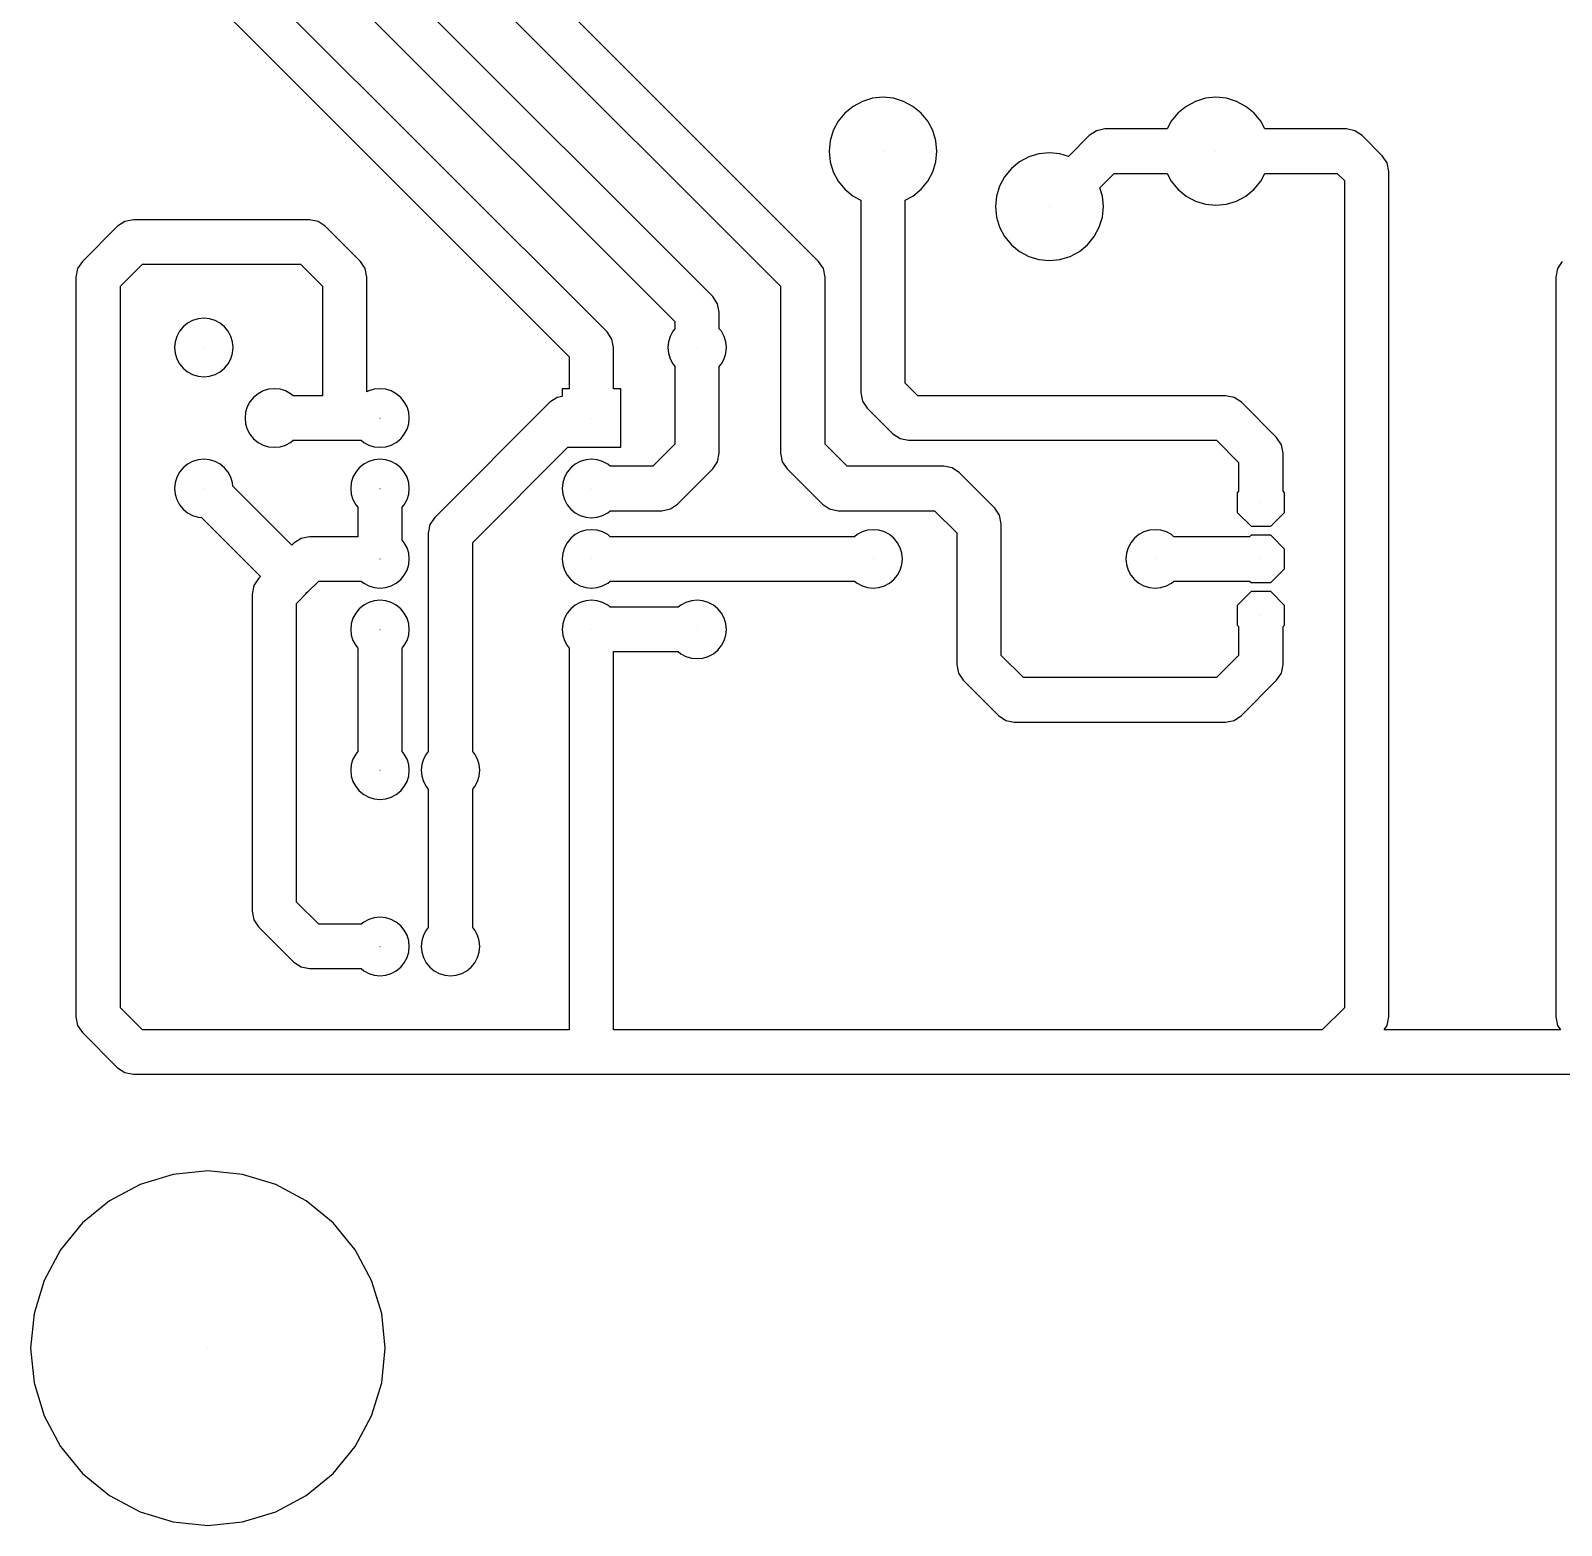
# Model space of a CAD drawing. Extents: x -126 to 94, y 3 to 111.
# Drawn here: x -126.1 to -71, y 3.1 to 57 of the extents above; entities that cross this region are included whole.
import ezdxf

# ---------------------------------------------------------------- set-up
doc = ezdxf.new("R2010")
doc.units = 0
doc.header["$LTSCALE"] = 0.000394
doc.header["$PDMODE"] = 35
doc.header["$PDSIZE"] = 0.000315
doc.layers.add('PLAN_1', color=7, linetype='CONTINUOUS')

msp = doc.modelspace()

# ---------------------------------------------------------------- linework, layer by layer
at = {"layer": 'PLAN_1', "color": 7}
for p, q in [((-105.354553, 46.164047), (-122.900116, 63.709599)), ((-124.266479, 62.812103), (-106.720917, 45.266548)), ((-101.544556, 47.434044), (-116.550125, 62.439606)), ((-117.916489, 61.542107), (-102.910919, 46.536545)), ((-97.734558, 48.704041), (-108.930115, 59.899605)), ((-110.296478, 59.002106), (-99.100922, 47.806541)), ((-96.4897, 54.292934), (-96.784195, 54.05125)), ((-96.153717, 54.472523), (-96.4897, 54.292934)), ((-95.789139, 54.583115), (-96.153717, 54.472523)), ((-95.410004, 54.620457), (-95.789139, 54.583115)), ((-95.030869, 54.583115), (-95.410004, 54.620457)), ((-94.66629, 54.472523), (-95.030869, 54.583115)), ((-94.330307, 54.292934), (-94.66629, 54.472523)), ((-94.035812, 54.05125), (-94.330307, 54.292934)), ((-84.488205, 54.292934), (-84.7827, 54.05125)), ((-84.152222, 54.472523), (-84.488205, 54.292934)), ((-83.787643, 54.583115), (-84.152222, 54.472523)), ((-83.408508, 54.620457), (-83.787643, 54.583115)), ((-83.029373, 54.583115), (-83.408508, 54.620457)), ((-82.664795, 54.472523), (-83.029373, 54.583115)), ((-82.328812, 54.292934), (-82.664795, 54.472523)), ((-82.034317, 54.05125), (-82.328812, 54.292934)), ((-97.025879, 53.756752), (-97.205475, 53.420765)), ((-96.784195, 54.05125), (-97.025879, 53.756752)), ((-93.794128, 53.756752), (-94.035812, 54.05125)), ((-93.614532, 53.420765), (-93.794128, 53.756752)), ((-85.024384, 53.756752), (-85.173676, 53.477455)), ((-84.7827, 54.05125), (-85.024384, 53.756752)), ((-81.792633, 53.756752), (-82.034317, 54.05125)), ((-81.643341, 53.477455), (-81.792633, 53.756752)), ((-97.316055, 53.056198), (-97.353394, 52.677059)), ((-97.205475, 53.420765), (-97.316055, 53.056198)), ((-93.503952, 53.056198), (-93.614532, 53.420765)), ((-93.466614, 52.677059), (-93.503952, 53.056198)), ((-87.974609, 53.243385), (-88.727112, 52.491833)), ((-87.843369, 53.330959), (-87.974609, 53.243385)), ((-87.714828, 53.416725), (-87.843369, 53.330959)), ((-87.561432, 53.447136), (-87.714828, 53.416725)), ((-87.408997, 53.477455), (-87.561432, 53.447136)), ((-85.173676, 53.477455), (-87.408997, 53.477455)), ((-78.709503, 53.477455), (-81.643341, 53.477455)), ((-78.403198, 53.416531), (-78.709503, 53.477455)), ((-78.143539, 53.243023), (-78.403198, 53.416531)), ((-77.414566, 52.514042), (-78.143539, 53.243023)), ((-97.353394, 52.677059), (-97.316055, 52.29792)), ((-93.503952, 52.29792), (-93.466614, 52.677059)), ((-90.154236, 52.473537), (-90.490219, 52.293949)), ((-89.789658, 52.584129), (-90.154236, 52.473537)), ((-89.410522, 52.621471), (-89.789658, 52.584129)), ((-89.031387, 52.584129), (-89.410522, 52.621471)), ((-88.727112, 52.491833), (-89.031387, 52.584129)), ((-77.241058, 52.254372), (-77.414566, 52.514042)), ((-97.316055, 52.29792), (-97.205475, 51.933353)), ((-97.205475, 51.933353), (-97.025879, 51.597366)), ((-93.794128, 51.597366), (-93.614532, 51.933353)), ((-93.614532, 51.933353), (-93.503952, 52.29792)), ((-90.784714, 52.052265), (-91.026398, 51.757767)), ((-90.490219, 52.293949), (-90.784714, 52.052265)), ((-87.596024, 51.359047), (-87.077744, 51.876663)), ((-87.077744, 51.876663), (-85.173676, 51.876663)), ((-85.173676, 51.876663), (-85.024384, 51.597366)), ((-81.792633, 51.597366), (-81.643341, 51.876663)), ((-81.643341, 51.876663), (-79.041031, 51.876663)), ((-79.041031, 51.876663), (-78.78093, 51.616554)), ((-77.18013, 51.948078), (-77.241058, 52.254372)), ((-77.18013, 21.468079), (-77.18013, 51.948078)), ((-97.025879, 51.597366), (-96.784195, 51.302868)), ((-94.035812, 51.302868), (-93.794128, 51.597366)), ((-91.205994, 51.42178), (-91.316574, 51.057213)), ((-91.026398, 51.757767), (-91.205994, 51.42178)), ((-87.504471, 51.057213), (-87.596024, 51.359047)), ((-85.024384, 51.597366), (-84.7827, 51.302868)), ((-82.034317, 51.302868), (-81.792633, 51.597366)), ((-78.78093, 51.616554), (-78.78093, 21.799603)), ((-96.784195, 51.302868), (-96.4897, 51.061184)), ((-96.4897, 51.061184), (-96.210403, 50.911896)), ((-96.210403, 50.911896), (-96.210403, 43.977558)), ((-94.609604, 50.911896), (-94.330307, 51.061184)), ((-94.609604, 44.309093), (-94.609604, 50.911896)), ((-94.330307, 51.061184), (-94.035812, 51.302868)), ((-91.316574, 51.057213), (-91.353912, 50.678074)), ((-87.467133, 50.678074), (-87.504471, 51.057213)), ((-84.7827, 51.302868), (-84.488205, 51.061184)), ((-84.488205, 51.061184), (-84.152222, 50.881596)), ((-84.152222, 50.881596), (-83.787643, 50.771004)), ((-83.787643, 50.771004), (-83.408508, 50.733662)), ((-83.408508, 50.733662), (-83.029373, 50.771004)), ((-83.029373, 50.771004), (-82.664795, 50.881596)), ((-82.664795, 50.881596), (-82.328812, 51.061184)), ((-82.328812, 51.061184), (-82.034317, 51.302868)), ((-91.353912, 50.678074), (-91.316574, 50.298935)), ((-91.316574, 50.298935), (-91.205994, 49.934368)), ((-87.615051, 49.934368), (-87.504471, 50.298935)), ((-87.504471, 50.298935), (-87.467133, 50.678074)), ((-122.996475, 49.974045), (-124.266479, 48.704041)), ((-122.736816, 50.147549), (-122.996475, 49.974045)), ((-122.430511, 50.208473), (-122.736816, 50.147549)), ((-116.080505, 50.208473), (-122.430511, 50.208473)), ((-115.7742, 50.147545), (-116.080505, 50.208473)), ((-115.514542, 49.974041), (-115.7742, 50.147545)), ((-114.244553, 48.704041), (-115.514542, 49.974041)), ((-91.205994, 49.934368), (-91.026398, 49.598381)), ((-87.794647, 49.598381), (-87.615051, 49.934368)), ((-91.026398, 49.598381), (-90.784714, 49.303883)), ((-90.784714, 49.303883), (-90.490219, 49.062199)), ((-88.330826, 49.062199), (-88.036331, 49.303883)), ((-88.036331, 49.303883), (-87.794647, 49.598381)), ((-124.266479, 48.704041), (-124.439987, 48.44437)), ((-122.900116, 47.806541), (-122.098969, 48.607681)), ((-122.098969, 48.607681), (-116.412033, 48.607681)), ((-116.412033, 48.607681), (-115.610916, 47.806549)), ((-114.071045, 48.44437), (-114.244553, 48.704041)), ((-97.56105, 48.44437), (-97.734558, 48.704041)), ((-90.490219, 49.062199), (-90.154236, 48.88261)), ((-90.154236, 48.88261), (-89.789658, 48.772018)), ((-89.789658, 48.772018), (-89.410522, 48.734676)), ((-89.410522, 48.734676), (-89.031387, 48.772018)), ((-89.031387, 48.772018), (-88.666809, 48.88261)), ((-88.666809, 48.88261), (-88.330826, 49.062199)), ((-70.926483, 48.704041), (-71.099991, 48.44437)), ((-124.439987, 48.44437), (-124.500916, 48.138073)), ((-124.500916, 48.138073), (-124.500916, 21.468079)), ((-114.010117, 48.138073), (-114.071045, 48.44437)), ((-114.010117, 43.996887), (-114.010117, 48.138073)), ((-97.500122, 48.138073), (-97.56105, 48.44437)), ((-97.500122, 42.119606), (-97.500122, 48.138073)), ((-71.099991, 48.44437), (-71.160919, 48.138073)), ((-71.160919, 48.138073), (-71.160919, 21.468079)), ((-122.900116, 21.79961), (-122.900116, 47.806541)), ((-115.610916, 47.806549), (-115.610916, 43.858475)), ((-99.100922, 47.806541), (-99.100922, 41.788074)), ((-101.371048, 47.174374), (-101.544556, 47.434044)), ((-101.31012, 46.868076), (-101.371048, 47.174374)), ((-120.476303, 46.474777), (-120.636093, 46.343651)), ((-120.294022, 46.572216), (-120.476303, 46.474777)), ((-120.096222, 46.632217), (-120.294022, 46.572216)), ((-119.890518, 46.652477), (-120.096222, 46.632217)), ((-119.684814, 46.632217), (-119.890518, 46.652477)), ((-119.487015, 46.572216), (-119.684814, 46.632217)), ((-119.304733, 46.474777), (-119.487015, 46.572216)), ((-119.144943, 46.343651), (-119.304733, 46.474777)), ((-102.910919, 46.536545), (-102.910919, 46.276844)), ((-101.31012, 46.276844), (-101.31012, 46.868076)), ((-120.924652, 45.803783), (-120.944916, 45.59808)), ((-120.864655, 46.001579), (-120.924652, 45.803783)), ((-120.767212, 46.183872), (-120.864655, 46.001579)), ((-120.636093, 46.343651), (-120.767212, 46.183872)), ((-119.013824, 46.183872), (-119.144943, 46.343651)), ((-118.916382, 46.001579), (-119.013824, 46.183872)), ((-118.856384, 45.803783), (-118.916382, 46.001579)), ((-118.836121, 45.59808), (-118.856384, 45.803783)), ((-105.181046, 45.904377), (-105.354553, 46.164047)), ((-105.120117, 45.59808), (-105.181046, 45.904377)), ((-103.144653, 45.803783), (-103.164917, 45.59808)), ((-103.084656, 46.001579), (-103.144653, 45.803783)), ((-102.987213, 46.183872), (-103.084656, 46.001579)), ((-102.910919, 46.276844), (-102.987213, 46.183872)), ((-101.233826, 46.183872), (-101.31012, 46.276844)), ((-101.136383, 46.001579), (-101.233826, 46.183872)), ((-101.076385, 45.803783), (-101.136383, 46.001579)), ((-101.056122, 45.59808), (-101.076385, 45.803783)), ((-120.944916, 45.59808), (-120.924652, 45.392376)), ((-120.924652, 45.392376), (-120.864655, 45.19458)), ((-118.916382, 45.19458), (-118.856384, 45.392376)), ((-118.856384, 45.392376), (-118.836121, 45.59808)), ((-106.720917, 45.266548), (-106.720917, 44.112476)), ((-105.120117, 44.112476), (-105.120117, 45.59808)), ((-103.164917, 45.59808), (-103.144653, 45.392376)), ((-103.144653, 45.392376), (-103.084656, 45.19458)), ((-101.136383, 45.19458), (-101.076385, 45.392376)), ((-101.076385, 45.392376), (-101.056122, 45.59808)), ((-120.864655, 45.19458), (-120.767212, 45.012287)), ((-120.767212, 45.012287), (-120.636093, 44.852509)), ((-120.636093, 44.852509), (-120.476303, 44.721378)), ((-120.476303, 44.721378), (-120.294022, 44.623943)), ((-119.487015, 44.623943), (-119.304733, 44.721382)), ((-119.304733, 44.721382), (-119.144943, 44.852509)), ((-119.144943, 44.852509), (-119.013824, 45.012287)), ((-119.013824, 45.012287), (-118.916382, 45.19458)), ((-103.084656, 45.19458), (-102.987213, 45.012287)), ((-102.987213, 45.012287), (-102.910919, 44.919315)), ((-102.910919, 44.919315), (-102.910919, 42.119606)), ((-101.31012, 44.919315), (-101.233826, 45.012287)), ((-101.31012, 41.788071), (-101.31012, 44.919315)), ((-101.233826, 45.012287), (-101.136383, 45.19458)), ((-120.294022, 44.623943), (-120.096222, 44.563942)), ((-120.096222, 44.563942), (-119.890518, 44.543682)), ((-119.890518, 44.543682), (-119.684814, 44.563942)), ((-119.684814, 44.563942), (-119.487015, 44.623943)), ((-94.158981, 43.858475), (-94.609604, 44.309093)), ((-118.227219, 43.643871), (-118.324661, 43.461578)), ((-118.0961, 43.80365), (-118.227219, 43.643871)), ((-117.93631, 43.934776), (-118.0961, 43.80365)), ((-117.754028, 44.032215), (-117.93631, 43.934776)), ((-117.556229, 44.092216), (-117.754028, 44.032215)), ((-117.350525, 44.112476), (-117.556229, 44.092216)), ((-117.144821, 44.092216), (-117.350525, 44.112476)), ((-116.947021, 44.032215), (-117.144821, 44.092216)), ((-116.76474, 43.934776), (-116.947021, 44.032215)), ((-116.671753, 43.858475), (-116.76474, 43.934776)), ((-115.610916, 43.858475), (-116.671753, 43.858475)), ((-113.944031, 44.032215), (-114.010117, 43.996887)), ((-113.746231, 44.092216), (-113.944031, 44.032215)), ((-113.540527, 44.112476), (-113.746231, 44.092216)), ((-113.334824, 44.092216), (-113.540527, 44.112476)), ((-113.137024, 44.032215), (-113.334824, 44.092216)), ((-112.954742, 43.934776), (-113.137024, 44.032215)), ((-112.794952, 43.80365), (-112.954742, 43.934776)), ((-112.663834, 43.643871), (-112.794952, 43.80365)), ((-112.566391, 43.461578), (-112.663834, 43.643871)), ((-107.416122, 43.624046), (-111.566483, 39.473686)), ((-107.156464, 43.79755), (-107.416122, 43.624046)), ((-106.974915, 43.83366), (-107.156464, 43.79755)), ((-106.720917, 44.112476), (-106.974915, 44.112476)), ((-106.974915, 44.112476), (-106.974915, 43.83366)), ((-104.866119, 44.112476), (-105.120117, 44.112476)), ((-104.866119, 42.003681), (-104.866119, 44.112476)), ((-96.210403, 43.977558), (-96.149475, 43.671261)), ((-96.149475, 43.671261), (-95.975967, 43.411587)), ((-83.060516, 43.858475), (-94.158981, 43.858475)), ((-82.754211, 43.797546), (-83.060516, 43.858475)), ((-82.494553, 43.624043), (-82.754211, 43.797546)), ((-81.224564, 42.354042), (-82.494553, 43.624043)), ((-118.384659, 43.263783), (-118.404922, 43.058079)), ((-118.404922, 43.058079), (-118.384659, 42.852375)), ((-118.324661, 43.461578), (-118.384659, 43.263783)), ((-112.506393, 43.263783), (-112.566391, 43.461578)), ((-112.48613, 43.058079), (-112.506393, 43.263783)), ((-112.506393, 42.852375), (-112.48613, 43.058079)), ((-95.975967, 43.411587), (-95.056473, 42.492107)), ((-118.384659, 42.852375), (-118.324661, 42.654579)), ((-118.324661, 42.654579), (-118.227219, 42.472286)), ((-112.663834, 42.472286), (-112.566391, 42.654579)), ((-112.566391, 42.654579), (-112.506393, 42.852375)), ((-95.056473, 42.492107), (-94.796814, 42.318607)), ((-118.227219, 42.472286), (-118.0961, 42.312508)), ((-118.0961, 42.312508), (-117.93631, 42.181377)), ((-117.93631, 42.181377), (-117.754028, 42.083942)), ((-117.754028, 42.083942), (-117.556229, 42.023941)), ((-117.556229, 42.023941), (-117.350525, 42.003681)), ((-117.350525, 42.003681), (-117.144821, 42.023941)), ((-117.144821, 42.023941), (-116.947021, 42.083942)), ((-116.947021, 42.083942), (-116.76474, 42.181381)), ((-116.76474, 42.181381), (-116.671753, 42.257683)), ((-116.671753, 42.257683), (-114.810516, 42.257683)), ((-114.810516, 42.257683), (-114.219299, 42.257683)), ((-114.219299, 42.257683), (-114.126312, 42.181377)), ((-114.126312, 42.181377), (-113.944031, 42.083942)), ((-113.944031, 42.083942), (-113.746231, 42.023941)), ((-113.746231, 42.023941), (-113.540527, 42.003681)), ((-113.540527, 42.003681), (-113.334824, 42.023941)), ((-113.334824, 42.023941), (-113.137024, 42.083942)), ((-113.137024, 42.083942), (-112.954742, 42.181381)), ((-112.954742, 42.181381), (-112.794952, 42.312508)), ((-112.794952, 42.312508), (-112.663834, 42.472286)), ((-110.200119, 38.576187), (-106.772629, 42.003681)), ((-106.772629, 42.003681), (-104.866119, 42.003681)), ((-102.910919, 42.119606), (-103.712051, 41.318474)), ((-96.69899, 41.318474), (-97.500122, 42.119606)), ((-94.796814, 42.318607), (-94.490509, 42.257683)), ((-94.490509, 42.257683), (-83.392044, 42.257683)), ((-83.392044, 42.257683), (-82.590927, 41.456551)), ((-81.051056, 42.094372), (-81.224564, 42.354042)), ((-80.990128, 41.788074), (-81.051056, 42.094372)), ((-120.476303, 41.394775), (-120.636093, 41.263649)), ((-120.294022, 41.492214), (-120.476303, 41.394775)), ((-120.096222, 41.552216), (-120.294022, 41.492214)), ((-119.890518, 41.572475), (-120.096222, 41.552216)), ((-119.684814, 41.552216), (-119.890518, 41.572475)), ((-119.487015, 41.492214), (-119.684814, 41.552216)), ((-119.304733, 41.394775), (-119.487015, 41.492214)), ((-119.144943, 41.263649), (-119.304733, 41.394775)), ((-114.126312, 41.394775), (-114.286102, 41.263649)), ((-113.944031, 41.492214), (-114.126312, 41.394775)), ((-113.746231, 41.552216), (-113.944031, 41.492214)), ((-113.540527, 41.572475), (-113.746231, 41.552216)), ((-113.334824, 41.552216), (-113.540527, 41.572475)), ((-113.137024, 41.492214), (-113.334824, 41.552216)), ((-112.954742, 41.394775), (-113.137024, 41.492214)), ((-112.794952, 41.263649), (-112.954742, 41.394775)), ((-106.506302, 41.394775), (-106.666092, 41.263649)), ((-106.32402, 41.492214), (-106.506302, 41.394775)), ((-106.126221, 41.552216), (-106.32402, 41.492214)), ((-105.920517, 41.572475), (-106.126221, 41.552216)), ((-105.714813, 41.552216), (-105.920517, 41.572475)), ((-105.517014, 41.492214), (-105.714813, 41.552216)), ((-105.334732, 41.394775), (-105.517014, 41.492214)), ((-105.241745, 41.318474), (-105.334732, 41.394775)), ((-101.544556, 41.222107), (-101.371048, 41.481773)), ((-101.371048, 41.481773), (-101.31012, 41.788071)), ((-99.100922, 41.788074), (-99.039993, 41.481777)), ((-99.039993, 41.481777), (-98.866486, 41.222107)), ((-82.590927, 41.456551), (-82.590927, 40.417633)), ((-80.990128, 40.417633), (-80.990128, 41.788074)), ((-120.864655, 40.921577), (-120.924652, 40.723782)), ((-120.767212, 41.10387), (-120.864655, 40.921577)), ((-120.636093, 41.263649), (-120.767212, 41.10387)), ((-119.013824, 41.10387), (-119.144943, 41.263649)), ((-118.916382, 40.921577), (-119.013824, 41.10387)), ((-118.856384, 40.723782), (-118.916382, 40.921577)), ((-114.514664, 40.921577), (-114.574661, 40.723782)), ((-114.417221, 41.10387), (-114.514664, 40.921577)), ((-114.286102, 41.263649), (-114.417221, 41.10387)), ((-112.663834, 41.10387), (-112.794952, 41.263649)), ((-112.566391, 40.921577), (-112.663834, 41.10387)), ((-112.506393, 40.723782), (-112.566391, 40.921577)), ((-106.894653, 40.921577), (-106.954651, 40.723782)), ((-106.797211, 41.10387), (-106.894653, 40.921577)), ((-106.666092, 41.263649), (-106.797211, 41.10387)), ((-103.712051, 41.318474), (-105.241745, 41.318474)), ((-102.81456, 39.95211), (-101.544556, 41.222107)), ((-98.866486, 41.222107), (-97.596481, 39.95211)), ((-93.22052, 41.318474), (-96.69899, 41.318474)), ((-92.914215, 41.257549), (-93.22052, 41.318474)), ((-92.654556, 41.084045), (-92.914215, 41.257549)), ((-91.384552, 39.814045), (-92.654556, 41.084045)), ((-120.924652, 40.723782), (-120.944916, 40.518078)), ((-120.944916, 40.518078), (-120.924652, 40.312374)), ((-120.924652, 40.312374), (-120.864655, 40.114578)), ((-118.844589, 40.604084), (-118.856384, 40.723782)), ((-116.715515, 38.475006), (-118.844589, 40.604084)), ((-114.574661, 40.723782), (-114.594925, 40.518078)), ((-114.594925, 40.518078), (-114.574661, 40.312374)), ((-114.574661, 40.312374), (-114.514664, 40.114578)), ((-112.566391, 40.114578), (-112.506393, 40.312374)), ((-112.48613, 40.518078), (-112.506393, 40.723782)), ((-112.506393, 40.312374), (-112.48613, 40.518078)), ((-106.954651, 40.723782), (-106.974915, 40.518078)), ((-106.974915, 40.518078), (-106.954651, 40.312374)), ((-106.954651, 40.312374), (-106.894653, 40.114578)), ((-82.590927, 40.417633), (-82.644684, 40.363876)), ((-82.644684, 40.363876), (-82.644684, 39.656273)), ((-80.936371, 40.363876), (-80.990128, 40.417633)), ((-80.936371, 39.656273), (-80.936371, 40.363876)), ((-120.864655, 40.114578), (-120.767212, 39.932285)), ((-120.767212, 39.932285), (-120.636093, 39.772507)), ((-120.636093, 39.772507), (-120.476303, 39.641376)), ((-114.514664, 40.114578), (-114.417221, 39.932285)), ((-114.417221, 39.932285), (-114.340927, 39.839314)), ((-114.340927, 39.839314), (-114.340927, 38.778473)), ((-112.740128, 39.839314), (-112.663834, 39.932285)), ((-112.740128, 38.656841), (-112.740128, 39.839314)), ((-112.663834, 39.932285), (-112.566391, 40.114578)), ((-106.894653, 40.114578), (-106.797211, 39.932285)), ((-106.797211, 39.932285), (-106.666092, 39.772507)), ((-106.666092, 39.772507), (-106.506302, 39.641376)), ((-103.380524, 39.717682), (-103.074219, 39.778606)), ((-103.074219, 39.778606), (-102.81456, 39.95211)), ((-97.596481, 39.95211), (-97.336823, 39.778606)), ((-97.336823, 39.778606), (-97.030518, 39.717682)), ((-91.211044, 39.554375), (-91.384552, 39.814045)), ((-120.476303, 39.641376), (-120.294022, 39.543941)), ((-120.294022, 39.543941), (-120.096222, 39.48394)), ((-120.096222, 39.48394), (-119.976517, 39.472153)), ((-119.976517, 39.472153), (-117.847458, 37.343082)), ((-111.73999, 39.214016), (-111.800919, 38.907719)), ((-111.566483, 39.473686), (-111.73999, 39.214016)), ((-106.506302, 39.641376), (-106.32402, 39.543941)), ((-106.32402, 39.543941), (-106.126221, 39.48394)), ((-106.126221, 39.48394), (-105.920517, 39.46368)), ((-105.920517, 39.46368), (-105.714813, 39.48394)), ((-105.714813, 39.48394), (-105.517014, 39.543941)), ((-105.517014, 39.543941), (-105.334732, 39.64138)), ((-105.334732, 39.64138), (-105.241745, 39.717682)), ((-105.241745, 39.717682), (-103.380524, 39.717682)), ((-97.030518, 39.717682), (-93.552048, 39.717682)), ((-93.552048, 39.717682), (-92.750916, 38.916546)), ((-91.150116, 39.248077), (-91.211044, 39.554375)), ((-91.150116, 34.499611), (-91.150116, 39.248077)), ((-82.644684, 39.656273), (-82.144333, 39.155922)), ((-81.436722, 39.155922), (-80.936371, 39.656273)), ((-116.386795, 38.717548), (-116.575745, 38.591297)), ((-116.080505, 38.778473), (-116.386795, 38.717548)), ((-114.340927, 38.778473), (-116.080505, 38.778473)), ((-112.663834, 38.563869), (-112.740128, 38.656841)), ((-111.800919, 38.907719), (-111.800919, 31.03684)), ((-106.666092, 38.723648), (-106.797211, 38.563869)), ((-106.506302, 38.854774), (-106.666092, 38.723648)), ((-106.32402, 38.952213), (-106.506302, 38.854774)), ((-106.126221, 39.012215), (-106.32402, 38.952213)), ((-105.920517, 39.032475), (-106.126221, 39.012215)), ((-105.714813, 39.012215), (-105.920517, 39.032475)), ((-105.517014, 38.952213), (-105.714813, 39.012215)), ((-105.334732, 38.854774), (-105.517014, 38.952213)), ((-105.241745, 38.778473), (-105.334732, 38.854774)), ((-96.439301, 38.778473), (-105.241745, 38.778473)), ((-96.346313, 38.854774), (-96.439301, 38.778473)), ((-96.164032, 38.952213), (-96.346313, 38.854774)), ((-95.966232, 39.012215), (-96.164032, 38.952213)), ((-95.760529, 39.032475), (-95.966232, 39.012215)), ((-95.554825, 39.012215), (-95.760529, 39.032475)), ((-95.357025, 38.952213), (-95.554825, 39.012215)), ((-95.174744, 38.854774), (-95.357025, 38.952213)), ((-95.014954, 38.723648), (-95.174744, 38.854774)), ((-94.883835, 38.563869), (-95.014954, 38.723648)), ((-92.750916, 38.916546), (-92.750916, 34.168079)), ((-86.3461, 38.723648), (-86.477219, 38.563869)), ((-86.18631, 38.854774), (-86.3461, 38.723648)), ((-86.004028, 38.952213), (-86.18631, 38.854774)), ((-85.806229, 39.012215), (-86.004028, 38.952213)), ((-85.600525, 39.032475), (-85.806229, 39.012215)), ((-85.394821, 39.012215), (-85.600525, 39.032475)), ((-85.197021, 38.952213), (-85.394821, 39.012215)), ((-85.01474, 38.854774), (-85.197021, 38.952213)), ((-84.921753, 38.778473), (-85.01474, 38.854774)), ((-82.19809, 38.778473), (-84.921753, 38.778473)), ((-82.144333, 38.83223), (-82.19809, 38.778473)), ((-82.144333, 39.155922), (-81.436722, 39.155922)), ((-81.436722, 38.83223), (-82.144333, 38.83223)), ((-80.936371, 38.331879), (-81.436722, 38.83223)), ((-116.646469, 38.544048), (-116.715515, 38.475006)), ((-116.575745, 38.591297), (-116.646469, 38.544048)), ((-112.566391, 38.381577), (-112.663834, 38.563869)), ((-112.506393, 38.183781), (-112.566391, 38.381577)), ((-112.48613, 37.978077), (-112.506393, 38.183781)), ((-110.200119, 31.03684), (-110.200119, 38.576187)), ((-106.954651, 38.183781), (-106.974915, 37.978077)), ((-106.894653, 38.381577), (-106.954651, 38.183781)), ((-106.797211, 38.563869), (-106.894653, 38.381577)), ((-94.786392, 38.381577), (-94.883835, 38.563869)), ((-94.726395, 38.183781), (-94.786392, 38.381577)), ((-94.706131, 37.978077), (-94.726395, 38.183781)), ((-86.634659, 38.183781), (-86.654922, 37.978077)), ((-86.574661, 38.381577), (-86.634659, 38.183781)), ((-86.477219, 38.563869), (-86.574661, 38.381577)), ((-80.936371, 37.624275), (-80.936371, 38.331879)), ((-112.663834, 37.392284), (-112.566391, 37.574577)), ((-112.566391, 37.574577), (-112.506393, 37.772373)), ((-112.506393, 37.772373), (-112.48613, 37.978077)), ((-106.974915, 37.978077), (-106.954651, 37.772373)), ((-106.954651, 37.772373), (-106.894653, 37.574577)), ((-106.894653, 37.574577), (-106.797211, 37.392284)), ((-94.883835, 37.392284), (-94.786392, 37.574577)), ((-94.786392, 37.574577), (-94.726395, 37.772373)), ((-94.726395, 37.772373), (-94.706131, 37.978077)), ((-86.654922, 37.978077), (-86.634659, 37.772373)), ((-86.634659, 37.772373), (-86.574661, 37.574577)), ((-86.574661, 37.574577), (-86.477219, 37.392284)), ((-81.436722, 37.123924), (-80.936371, 37.624275)), ((-118.089996, 37.014381), (-118.150925, 36.708084)), ((-117.916489, 37.274048), (-118.089996, 37.014381)), ((-117.847458, 37.343082), (-117.916489, 37.274048)), ((-116.149551, 36.777103), (-115.748962, 37.177681)), ((-115.748962, 37.177681), (-114.219299, 37.177681)), ((-114.219299, 37.177681), (-114.126312, 37.101376)), ((-114.126312, 37.101376), (-113.944031, 37.003941)), ((-113.944031, 37.003941), (-113.746231, 36.943939)), ((-113.334824, 36.943939), (-113.137024, 37.003941)), ((-113.137024, 37.003941), (-112.954742, 37.101379)), ((-112.954742, 37.101379), (-112.794952, 37.232506)), ((-112.794952, 37.232506), (-112.663834, 37.392284)), ((-106.797211, 37.392284), (-106.666092, 37.232506)), ((-106.666092, 37.232506), (-106.506302, 37.101376)), ((-106.506302, 37.101376), (-106.32402, 37.003941)), ((-106.32402, 37.003941), (-106.126221, 36.943939)), ((-105.714813, 36.943939), (-105.517014, 37.003941)), ((-105.517014, 37.003941), (-105.334732, 37.101379)), ((-105.334732, 37.101379), (-105.241745, 37.177681)), ((-105.241745, 37.177681), (-96.439301, 37.177681)), ((-96.439301, 37.177681), (-96.346313, 37.101376)), ((-96.346313, 37.101376), (-96.164032, 37.003941)), ((-96.164032, 37.003941), (-95.966232, 36.943939)), ((-95.554825, 36.943939), (-95.357025, 37.003941)), ((-95.357025, 37.003941), (-95.174744, 37.101379)), ((-95.174744, 37.101379), (-95.014954, 37.232506)), ((-95.014954, 37.232506), (-94.883835, 37.392284)), ((-86.477219, 37.392284), (-86.3461, 37.232506)), ((-86.3461, 37.232506), (-86.18631, 37.101376)), ((-86.18631, 37.101376), (-86.004028, 37.003941)), ((-86.004028, 37.003941), (-85.806229, 36.943939)), ((-85.394821, 36.943939), (-85.197021, 37.003941)), ((-85.197021, 37.003941), (-85.01474, 37.101379)), ((-85.01474, 37.101379), (-84.921753, 37.177681)), ((-84.921753, 37.177681), (-82.19809, 37.177681)), ((-82.19809, 37.177681), (-82.144333, 37.123924)), ((-82.144333, 37.123924), (-81.436722, 37.123924)), ((-118.150925, 36.708084), (-118.150925, 25.278078)), ((-116.550125, 36.376537), (-116.149551, 36.777103)), ((-116.149551, 36.777103), (-116.220276, 36.729855)), ((-113.746231, 36.472214), (-113.944031, 36.412212)), ((-113.746231, 36.943939), (-113.540527, 36.923679)), ((-113.540527, 36.492474), (-113.746231, 36.472214)), ((-113.540527, 36.923679), (-113.334824, 36.943939)), ((-113.334824, 36.472214), (-113.540527, 36.492474)), ((-113.137024, 36.412212), (-113.334824, 36.472214)), ((-106.126221, 36.472214), (-106.32402, 36.412212)), ((-106.126221, 36.943939), (-105.920517, 36.923679)), ((-105.920517, 36.492474), (-106.126221, 36.472214)), ((-105.920517, 36.923679), (-105.714813, 36.943939)), ((-105.714813, 36.472214), (-105.920517, 36.492474)), ((-105.517014, 36.412212), (-105.714813, 36.472214)), ((-102.316223, 36.472214), (-102.514023, 36.412212)), ((-102.110519, 36.492474), (-102.316223, 36.472214)), ((-101.904816, 36.472214), (-102.110519, 36.492474)), ((-101.707016, 36.412212), (-101.904816, 36.472214)), ((-95.966232, 36.943939), (-95.760529, 36.923679)), ((-95.760529, 36.923679), (-95.554825, 36.943939)), ((-85.806229, 36.943939), (-85.600525, 36.923679)), ((-85.600525, 36.923679), (-85.394821, 36.943939)), ((-82.144333, 36.800232), (-82.644684, 36.299881)), ((-81.436722, 36.800232), (-82.144333, 36.800232)), ((-80.936371, 36.299881), (-81.436722, 36.800232)), ((-116.550125, 25.609617), (-116.550125, 36.376537)), ((-114.417221, 36.023869), (-114.514664, 35.841576)), ((-114.286102, 36.183647), (-114.417221, 36.023869)), ((-114.126312, 36.314774), (-114.286102, 36.183647)), ((-113.944031, 36.412212), (-114.126312, 36.314774)), ((-112.954742, 36.314774), (-113.137024, 36.412212)), ((-112.794952, 36.183647), (-112.954742, 36.314774)), ((-112.663834, 36.023869), (-112.794952, 36.183647)), ((-112.566391, 35.841576), (-112.663834, 36.023869)), ((-106.797211, 36.023869), (-106.894653, 35.841576)), ((-106.666092, 36.183647), (-106.797211, 36.023869)), ((-106.506302, 36.314774), (-106.666092, 36.183647)), ((-106.32402, 36.412212), (-106.506302, 36.314774)), ((-105.334732, 36.314774), (-105.517014, 36.412212)), ((-105.241745, 36.238472), (-105.334732, 36.314774)), ((-102.789291, 36.238472), (-105.241745, 36.238472)), ((-102.696304, 36.314774), (-102.789291, 36.238472)), ((-102.514023, 36.412212), (-102.696304, 36.314774)), ((-101.524734, 36.314774), (-101.707016, 36.412212)), ((-101.364944, 36.183647), (-101.524734, 36.314774)), ((-101.233826, 36.023869), (-101.364944, 36.183647)), ((-101.136383, 35.841576), (-101.233826, 36.023869)), ((-82.644684, 36.299881), (-82.644684, 35.592278)), ((-80.936371, 35.592278), (-80.936371, 36.299881)), ((-114.574661, 35.64378), (-114.594925, 35.438076)), ((-114.594925, 35.438076), (-114.574661, 35.232372)), ((-114.514664, 35.841576), (-114.574661, 35.64378)), ((-112.506393, 35.64378), (-112.566391, 35.841576)), ((-112.48613, 35.438076), (-112.506393, 35.64378)), ((-112.506393, 35.232372), (-112.48613, 35.438076)), ((-106.954651, 35.64378), (-106.974915, 35.438076)), ((-106.974915, 35.438076), (-106.954651, 35.232372)), ((-106.894653, 35.841576), (-106.954651, 35.64378)), ((-101.076385, 35.64378), (-101.136383, 35.841576)), ((-101.056122, 35.438076), (-101.076385, 35.64378)), ((-101.076385, 35.232372), (-101.056122, 35.438076)), ((-82.644684, 35.592278), (-82.590927, 35.538521)), ((-82.590927, 35.538521), (-82.590927, 34.499603)), ((-80.990128, 35.538521), (-80.936371, 35.592278)), ((-80.990128, 34.168079), (-80.990128, 35.538521)), ((-114.574661, 35.232372), (-114.514664, 35.034576)), ((-114.514664, 35.034576), (-114.417221, 34.852283)), ((-114.417221, 34.852283), (-114.340927, 34.759312)), ((-112.740128, 34.759312), (-112.663834, 34.852283)), ((-112.663834, 34.852283), (-112.566391, 35.034576)), ((-112.566391, 35.034576), (-112.506393, 35.232372)), ((-106.954651, 35.232372), (-106.894653, 35.034576)), ((-106.894653, 35.034576), (-106.797211, 34.852283)), ((-106.797211, 34.852283), (-106.720917, 34.759312)), ((-101.364944, 34.692505), (-101.233826, 34.852283)), ((-101.233826, 34.852283), (-101.136383, 35.034576)), ((-101.136383, 35.034576), (-101.076385, 35.232372)), ((-114.340927, 34.759312), (-114.340927, 31.03684)), ((-112.740128, 31.03684), (-112.740128, 34.759312)), ((-106.720917, 34.759312), (-106.720917, 20.998476)), ((-105.120117, 20.998476), (-105.120117, 34.63768)), ((-105.120117, 34.63768), (-102.789291, 34.63768)), ((-102.789291, 34.63768), (-102.696304, 34.561375)), ((-102.696304, 34.561375), (-102.514023, 34.46394)), ((-102.514023, 34.46394), (-102.316223, 34.403938)), ((-102.316223, 34.403938), (-102.110519, 34.383678)), ((-102.110519, 34.383678), (-101.904816, 34.403938)), ((-101.904816, 34.403938), (-101.707016, 34.46394)), ((-101.707016, 34.46394), (-101.524734, 34.561378)), ((-101.524734, 34.561378), (-101.364944, 34.692505)), ((-90.348969, 33.698471), (-91.150116, 34.499611)), ((-82.590927, 34.499603), (-83.392044, 33.698471)), ((-92.750916, 34.168079), (-92.689987, 33.861782)), ((-92.689987, 33.861782), (-92.516479, 33.602112)), ((-83.392044, 33.698471), (-90.348969, 33.698471)), ((-81.224564, 33.602112), (-81.051056, 33.861782)), ((-81.051056, 33.861782), (-80.990128, 34.168079)), ((-92.516479, 33.602112), (-91.246475, 32.332108)), ((-82.494553, 32.332111), (-81.224564, 33.602112)), ((-91.246475, 32.332108), (-90.986816, 32.158604)), ((-90.986816, 32.158604), (-90.680511, 32.097679)), ((-90.680511, 32.097679), (-83.060516, 32.097679)), ((-83.060516, 32.097679), (-82.754211, 32.158604)), ((-82.754211, 32.158604), (-82.494553, 32.332111)), ((-114.417221, 30.943871), (-114.514664, 30.761578)), ((-114.340927, 31.03684), (-114.417221, 30.943871)), ((-112.663834, 30.943871), (-112.740128, 31.03684)), ((-112.566391, 30.761578), (-112.663834, 30.943871)), ((-111.877213, 30.943871), (-111.974655, 30.761578)), ((-111.800919, 31.03684), (-111.877213, 30.943871)), ((-110.123825, 30.943871), (-110.200119, 31.03684)), ((-110.026382, 30.761578), (-110.123825, 30.943871)), ((-114.574661, 30.56378), (-114.594925, 30.358078)), ((-114.594925, 30.358078), (-114.574661, 30.152376)), ((-114.514664, 30.761578), (-114.574661, 30.56378)), ((-112.506393, 30.56378), (-112.566391, 30.761578)), ((-112.48613, 30.358078), (-112.506393, 30.56378)), ((-112.506393, 30.152376), (-112.48613, 30.358078)), ((-112.034653, 30.56378), (-112.054916, 30.358078)), ((-112.054916, 30.358078), (-112.034653, 30.152376)), ((-111.974655, 30.761578), (-112.034653, 30.56378)), ((-109.966385, 30.56378), (-110.026382, 30.761578)), ((-109.946121, 30.358078), (-109.966385, 30.56378)), ((-109.966385, 30.152376), (-109.946121, 30.358078)), ((-114.574661, 30.152376), (-114.514664, 29.954578)), ((-114.514664, 29.954578), (-114.417221, 29.772285)), ((-112.663834, 29.772285), (-112.566391, 29.954578)), ((-112.566391, 29.954578), (-112.506393, 30.152376)), ((-112.034653, 30.152376), (-111.974655, 29.954578)), ((-111.974655, 29.954578), (-111.877213, 29.772285)), ((-110.123825, 29.772285), (-110.026382, 29.954578)), ((-110.026382, 29.954578), (-109.966385, 30.152376)), ((-114.417221, 29.772285), (-114.286102, 29.612507)), ((-114.286102, 29.612507), (-114.126312, 29.481379)), ((-114.126312, 29.481379), (-113.944031, 29.383942)), ((-113.944031, 29.383942), (-113.746231, 29.32394)), ((-113.746231, 29.32394), (-113.540527, 29.30368)), ((-113.540527, 29.30368), (-113.334824, 29.32394)), ((-113.334824, 29.32394), (-113.137024, 29.383942)), ((-113.137024, 29.383942), (-112.954742, 29.481379)), ((-112.954742, 29.481379), (-112.794952, 29.612507)), ((-112.794952, 29.612507), (-112.663834, 29.772285)), ((-111.877213, 29.772285), (-111.800919, 29.679316)), ((-111.800919, 29.679316), (-111.800919, 24.68684)), ((-110.200119, 29.679316), (-110.123825, 29.772285)), ((-110.200119, 24.68684), (-110.200119, 29.679316)), ((-115.748978, 24.808475), (-116.550125, 25.609617)), ((-118.150925, 25.278078), (-118.089996, 24.971779)), ((-118.089996, 24.971779), (-117.916489, 24.712112)), ((-114.126312, 24.884777), (-114.219284, 24.808475)), ((-113.944031, 24.982214), (-114.126312, 24.884777)), ((-113.746231, 25.042215), (-113.944031, 24.982214)), ((-113.540527, 25.062475), (-113.746231, 25.042215)), ((-113.334824, 25.042215), (-113.540527, 25.062475)), ((-113.137024, 24.982214), (-113.334824, 25.042215)), ((-112.954742, 24.884777), (-113.137024, 24.982214)), ((-112.794952, 24.753649), (-112.954742, 24.884777)), ((-117.916489, 24.712112), (-116.646469, 23.442106)), ((-114.219284, 24.808475), (-115.748978, 24.808475)), ((-112.663834, 24.59387), (-112.794952, 24.753649)), ((-112.566391, 24.411577), (-112.663834, 24.59387)), ((-112.506393, 24.213779), (-112.566391, 24.411577)), ((-111.974655, 24.411577), (-112.034653, 24.213779)), ((-111.877213, 24.59387), (-111.974655, 24.411577)), ((-111.800919, 24.68684), (-111.877213, 24.59387)), ((-110.123825, 24.59387), (-110.200119, 24.68684)), ((-110.026382, 24.411577), (-110.123825, 24.59387)), ((-109.966385, 24.213779), (-110.026382, 24.411577)), ((-112.566391, 23.604578), (-112.506393, 23.802376)), ((-112.48613, 24.008078), (-112.506393, 24.213779)), ((-112.506393, 23.802376), (-112.48613, 24.008078)), ((-112.034653, 24.213779), (-112.054916, 24.008078)), ((-112.054916, 24.008078), (-112.034653, 23.802376)), ((-112.034653, 23.802376), (-111.974655, 23.604578)), ((-110.026382, 23.604578), (-109.966385, 23.802376)), ((-109.946121, 24.008078), (-109.966385, 24.213779)), ((-109.966385, 23.802376), (-109.946121, 24.008078)), ((-116.646469, 23.442106), (-116.38681, 23.268606)), ((-116.38681, 23.268606), (-116.080505, 23.20768)), ((-116.080505, 23.20768), (-114.219284, 23.20768)), ((-114.219284, 23.20768), (-114.126312, 23.131378)), ((-112.954742, 23.131378), (-112.794952, 23.262506)), ((-112.794952, 23.262506), (-112.663834, 23.422285)), ((-112.663834, 23.422285), (-112.566391, 23.604578)), ((-111.974655, 23.604578), (-111.877213, 23.422285)), ((-111.877213, 23.422285), (-111.746094, 23.262506)), ((-111.746094, 23.262506), (-111.586304, 23.131378)), ((-110.414734, 23.131378), (-110.254944, 23.262506)), ((-110.254944, 23.262506), (-110.123825, 23.422285)), ((-110.123825, 23.422285), (-110.026382, 23.604578)), ((-114.126312, 23.131378), (-113.944031, 23.033941)), ((-113.944031, 23.033941), (-113.746231, 22.97394)), ((-113.746231, 22.97394), (-113.540527, 22.95368)), ((-113.540527, 22.95368), (-113.334824, 22.97394)), ((-113.334824, 22.97394), (-113.137024, 23.033941)), ((-113.137024, 23.033941), (-112.954742, 23.131378)), ((-111.586304, 23.131378), (-111.404022, 23.033941)), ((-111.404022, 23.033941), (-111.206223, 22.97394)), ((-111.206223, 22.97394), (-111.000519, 22.95368)), ((-111.000519, 22.95368), (-110.794815, 22.97394)), ((-110.794815, 22.97394), (-110.597015, 23.033941)), ((-110.597015, 23.033941), (-110.414734, 23.131378)), ((-122.098984, 20.998476), (-122.900116, 21.79961)), ((-78.78093, 21.799603), (-79.582047, 20.998476)), ((-124.500916, 21.468079), (-124.439987, 21.161779)), ((-124.439987, 21.161779), (-124.266479, 20.902113)), ((-121.160522, 20.998476), (-122.098984, 20.998476)), ((-106.720917, 20.998476), (-121.160522, 20.998476)), ((-104.650513, 20.998476), (-105.120117, 20.998476)), ((-86.199951, 20.998476), (-104.650513, 20.998476)), ((-79.582047, 20.998476), (-86.199951, 20.998476)), ((-77.350174, 20.998476), (-77.241058, 21.161779)), ((-70.990875, 20.998476), (-77.350174, 20.998476)), ((-77.241058, 21.161779), (-77.18013, 21.468079)), ((-71.160919, 21.468079), (-71.099991, 21.161779)), ((-71.099991, 21.161779), (-70.990875, 20.998476)), ((-124.266479, 20.902113), (-122.996475, 19.632111)), ((-122.996475, 19.632111), (-122.736816, 19.458607)), ((-122.736816, 19.458607), (-122.430511, 19.39768)), ((-122.430511, 19.39768), (-121.160522, 19.39768)), ((-121.160522, 19.39768), (-105.920517, 19.39768)), ((-105.920517, 19.39768), (-104.650513, 19.39768)), ((-104.650513, 19.39768), (-86.199951, 19.39768)), ((-86.199951, 19.39768), (-79.250519, 19.39768)), ((-79.250519, 19.39768), (-69.090515, 19.39768)), ((-120.992035, 15.790647), (-122.19046, 15.42711)), ((-119.745728, 15.913398), (-120.992035, 15.790647)), ((-118.49942, 15.790647), (-119.745728, 15.913398)), ((-117.300995, 15.42711), (-118.49942, 15.790647)), ((-122.19046, 15.42711), (-123.294937, 14.836759)), ((-116.196518, 14.836759), (-117.300995, 15.42711)), ((-123.294937, 14.836759), (-124.263, 14.042279)), ((-115.228455, 14.042279), (-116.196518, 14.836759)), ((-124.263, 14.042279), (-125.05748, 13.074203)), ((-114.433975, 13.074203), (-115.228455, 14.042279)), ((-125.05748, 13.074203), (-125.647842, 11.969734)), ((-113.843613, 11.969735), (-114.433975, 13.074203)), ((-125.647842, 11.969734), (-126.011368, 10.771315)), ((-113.480087, 10.771315), (-113.843613, 11.969735)), ((-126.011368, 10.771315), (-126.134125, 9.525001)), ((-113.35733, 9.525), (-113.480087, 10.771315)), ((-126.134125, 9.525001), (-126.011368, 8.278687)), ((-113.480087, 8.278687), (-113.35733, 9.525)), ((-126.011368, 8.278687), (-125.647842, 7.080266)), ((-113.843613, 7.080266), (-113.480087, 8.278687)), ((-125.647842, 7.080266), (-125.05748, 5.975796)), ((-114.433975, 5.975796), (-113.843613, 7.080266)), ((-125.05748, 5.975796), (-124.263, 5.00772)), ((-115.228455, 5.007721), (-114.433975, 5.975796)), ((-124.263, 5.00772), (-123.294937, 4.213241)), ((-116.196518, 4.213243), (-115.228455, 5.007721)), ((-123.294937, 4.213241), (-122.19046, 3.622891)), ((-117.300995, 3.622891), (-116.196518, 4.213243)), ((-122.19046, 3.622891), (-120.99205, 3.259355)), ((-118.49942, 3.259354), (-117.300995, 3.622891)), ((-120.99205, 3.259355), (-119.745728, 3.136603)), ((-119.745728, 3.136603), (-118.49942, 3.259354))]:
    msp.add_line(p, q, dxfattribs=at)
for p in [(-95.410019, 52.677063), (-83.408524, 52.677063), (-89.410538, 50.678082), (-119.890533, 45.59808), (-102.110535, 45.59808), (-117.35054, 43.058083), (-113.540543, 43.058083), (-105.920532, 43.058083), (-119.890533, 40.518082), (-113.540543, 40.518082), (-105.920532, 40.518082), (-81.790543, 40.010082), (-113.540543, 37.978081), (-105.920532, 37.978081), (-95.760544, 37.978081), (-85.60054, 37.978081), (-81.790543, 37.978081), (-81.790543, 35.946079), (-113.540543, 35.43808), (-105.920532, 35.43808), (-102.110535, 35.43808), (-113.540543, 30.358082), (-111.000534, 30.358082), (-113.540543, 24.00808), (-111.000534, 24.00808), (-119.745758, 9.525001)]:
    msp.add_point(p, dxfattribs=at)

doc.saveas('drawing.dxf')
